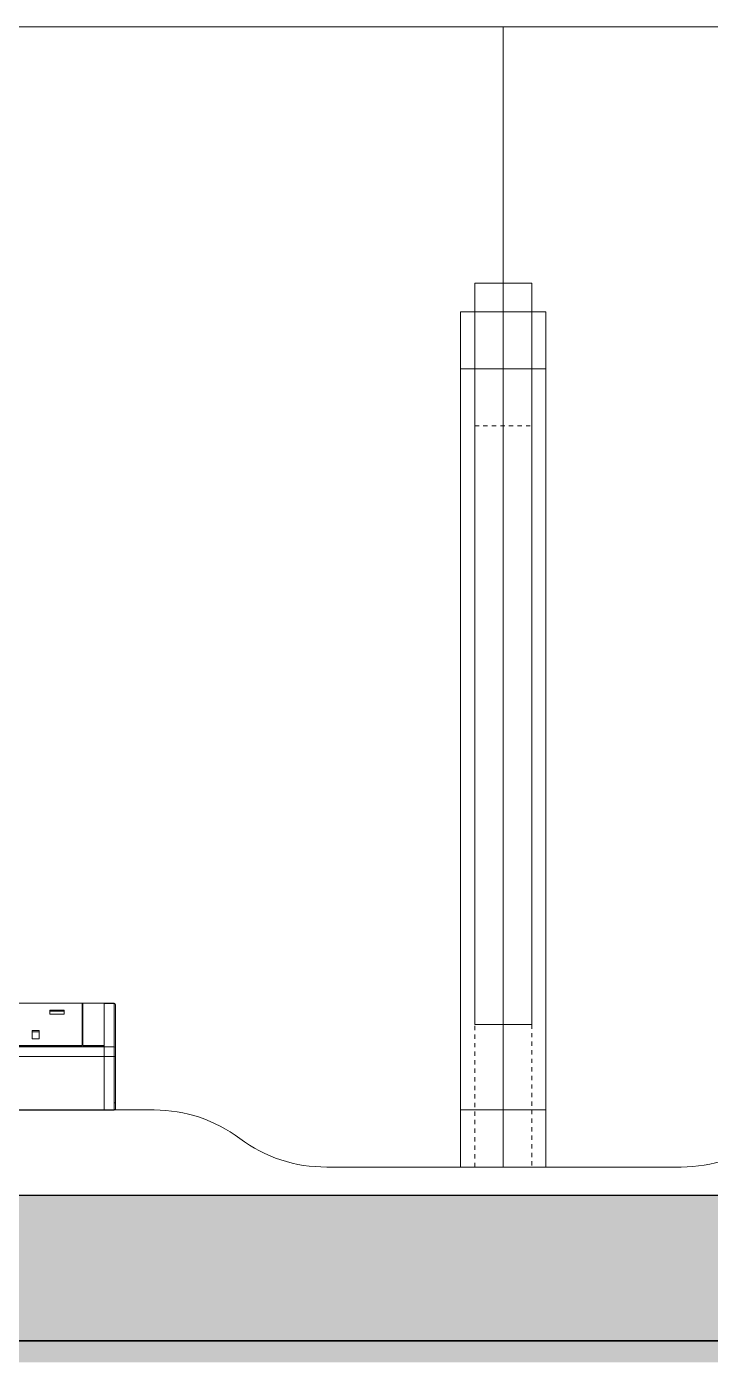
# Model space of a CAD drawing. Header units: millimetres. Extents: x 155927 to 317870, y -36033 to 97293.
# Drawn here: x 168112 to 168592, y 20991 to 21928 of the extents above; entities that cross this region are included whole.
import ezdxf

# ---------------------------------------------------------------- set-up
doc = ezdxf.new("R2010")
doc.units = ezdxf.units.MM
doc.header["$MEASUREMENT"] = 0
doc.linetypes.add('Dash', pattern=[6, 3, -3])
for name, color, linetype, lineweight in [('A-WALL-PATT', 7, 'CONTINUOUS', 9), ('I-FURN', 8, 'CONTINUOUS', 9), ('I-FURN-HDLN', 8, 'Dash', 9), ('I-WALL', 7, 'CONTINUOUS', 9)]:
    doc.layers.add(name, color=color, linetype=linetype, lineweight=lineweight)

msp = doc.modelspace()

# ---------------------------------------------------------------- hatches: boundary and pattern name
at = {"layer": 'A-WALL-PATT'}
for points in [[(178998.83, 21005.61), (178998.83, 21107.61), (166470.83, 21107.61), (166470.83, 21005.61), (178727.98, 21005.61)], [(169268.83, 20990.61), (169283.83, 20990.61), (169283.83, 21005.61), (162752.83, 21005.61), (162752.83, 20990.61), (169104.87, 20990.61)]]:
    msp.add_hatch(color=256, dxfattribs=at).paths.add_polyline_path(points, flags=0)

# ---------------------------------------------------------------- linework, layer by layer
at = {"layer": 'I-FURN'}
for p, q in [((168446.96, 21927.61), (167046.96, 21927.61)), ((167046.96, 21927.61), (168446.96, 21927.61)), ((168446.96, 21127.61), (168446.96, 21927.61)), ((168446.96, 21927.61), (168446.96, 21127.61)), ((169846.96, 21927.61), (168446.96, 21927.61)), ((168446.96, 21927.61), (168446.96, 21127.61)), ((168446.96, 21127.61), (168446.96, 21927.61)), ((168446.96, 21927.61), (169846.96, 21927.61)), ((168466.96, 21747.61), (168426.96, 21747.61)), ((168426.96, 21747.61), (168426.96, 21727.61)), ((168466.96, 21727.61), (168466.96, 21747.61)), ((168416.96, 21727.61), (168416.96, 21687.61)), ((168416.96, 21127.61), (168416.96, 21727.61)), ((168426.96, 21727.61), (168416.96, 21727.61)), ((168416.96, 21727.61), (168476.96, 21727.61)), ((168426.96, 21727.61), (168426.96, 21227.61)), ((168476.96, 21727.61), (168466.96, 21727.61)), ((168466.96, 21227.61), (168466.96, 21727.61)), ((168476.96, 21727.61), (168476.96, 21127.61)), ((168476.96, 21687.61), (168476.96, 21727.61)), ((168416.96, 21687.61), (168416.96, 21167.61)), ((168426.96, 21687.61), (168416.96, 21687.61)), ((168476.96, 21687.61), (168416.96, 21687.61)), ((168476.96, 21687.61), (168466.96, 21687.61)), ((168476.96, 21167.61), (168476.96, 21687.61)), ((168166.68, 21242.45), (168002.78, 21242.45)), ((168018.22, 21242.65), (168151.22, 21242.65)), ((168151.22, 21242.65), (168151.22, 21212.82)), ((168151.22, 21242.27), (168151.72, 21242.27)), ((168151.72, 21212.82), (168151.72, 21242.65)), ((168151.72, 21242.65), (168166.72, 21242.65)), ((168166.72, 21242.65), (168166.72, 21212.82)), ((168173.78, 21242.45), (168166.78, 21242.45)), ((168173.78, 21242.45), (168166.78, 21242.45)), ((168166.78, 21242.45), (168173.78, 21242.45)), ((168166.78, 21242.45), (168166.78, 21242.27)), ((168173.78, 21242.27), (168166.78, 21242.27)), ((168166.78, 21242.27), (168166.78, 21211.99)), ((168173.78, 21242.45), (168173.78, 21242.27)), ((168173.78, 21242.27), (168173.78, 21211.99)), ((168174.53, 21242.12), (168174.56, 21242.09)), ((168128.62, 21237.62), (168128.62, 21234.76)), ((168138.62, 21237.62), (168128.62, 21237.62)), ((168138.62, 21236.88), (168128.62, 21236.88)), ((168138.62, 21234.76), (168128.62, 21234.76)), ((168138.62, 21237.62), (168138.62, 21234.76)), ((168174.78, 21211.17), (168174.78, 21241.45)), ((168174.78, 21211.17), (168174.78, 21241.45)), ((168116.12, 21223.28), (168116.12, 21217.55)), ((168121.12, 21223.28), (168116.12, 21223.28)), ((168121.12, 21217.55), (168121.12, 21223.28)), ((168426.96, 21227.61), (168466.96, 21227.61)), ((168121.12, 21222.55), (168116.12, 21222.55)), ((168116.12, 21217.55), (168121.12, 21217.55)), ((168166.68, 21211.99), (168002.78, 21211.99)), ((168166.68, 21205.07), (168002.78, 21205.07)), ((168151.22, 21212.82), (168018.22, 21212.82)), ((168018.22, 21212.62), (168151.22, 21212.62)), ((168166.72, 21212.82), (168151.72, 21212.82)), ((168151.72, 21212.62), (168166.68, 21212.62)), ((168166.68, 21212.62), (168166.68, 21211.99)), ((168166.68, 21205.07), (168166.68, 21211.99)), ((168166.68, 21167.61), (168166.68, 21205.07)), ((168173.78, 21211.99), (168166.78, 21211.99)), ((168166.78, 21211.99), (168166.78, 21205.07)), ((168173.78, 21205.07), (168166.78, 21205.07)), ((168166.78, 21205.07), (168166.78, 21167.61)), ((168173.78, 21211.99), (168173.78, 21205.07)), ((168173.78, 21205.07), (168173.78, 21167.61)), ((168174.78, 21211.17), (168174.78, 21172.6)), ((168174.78, 21205.63), (168174.78, 21211.17)), ((168174.78, 21168.61), (168174.78, 21205.63)), ((168166.68, 21167.61), (168002.78, 21167.61)), ((168002.78, 21167.6), (168166.68, 21167.6)), ((168173.78, 21167.61), (168166.78, 21167.61)), ((168166.78, 21167.6), (168173.78, 21167.6)), ((168174.78, 21172.6), (168173.78, 21172.6)), ((168173.78, 21167.61), (168201.96, 21167.61)), ((168201.96, 21167.61), (168173.78, 21167.61)), ((168174.78, 21172.6), (168174.78, 21168.61)), ((168416.96, 21167.61), (168416.96, 21127.61)), ((168476.96, 21167.61), (168416.96, 21167.61)), ((168476.96, 21167.61), (168416.96, 21167.61)), ((168476.96, 21127.61), (168476.96, 21167.61)), ((168323.07, 21127.61), (168446.96, 21127.61)), ((168446.96, 21127.61), (168323.07, 21127.61)), ((168476.96, 21127.61), (168416.96, 21127.61)), ((168476.96, 21127.61), (168416.96, 21127.61)), ((168446.96, 21127.61), (168571.96, 21127.61)), ((168571.96, 21127.61), (168446.96, 21127.61))]:
    msp.add_line(p, q, dxfattribs=at)
at = {"layer": 'I-FURN', "flags": 128}
for points in [[(168173.78, 21242.45), (168173.82, 21242.45), (168173.86, 21242.45), (168173.9, 21242.44), (168173.94, 21242.44), (168173.98, 21242.43), (168174.02, 21242.42), (168174.06, 21242.41), (168174.1, 21242.4), (168174.14, 21242.38), (168174.17, 21242.37), (168174.21, 21242.35), (168174.25, 21242.34), (168174.28, 21242.32)], [(168174.78, 21205.63), (168174.78, 21205.77), (168174.78, 21205.91), (168174.78, 21206.05), (168174.78, 21206.19), (168174.78, 21206.34), (168174.78, 21206.48), (168174.78, 21206.63), (168174.78, 21206.79), (168174.78, 21206.94), (168174.78, 21207.1), (168174.78, 21207.26), (168174.78, 21207.41), (168174.78, 21207.57), (168174.78, 21207.73), (168174.78, 21207.89), (168174.78, 21208.05), (168174.78, 21208.21), (168174.78, 21208.37), (168174.78, 21208.53), (168174.78, 21208.69), (168174.78, 21208.84), (168174.78, 21209), (168174.78, 21209.15), (168174.78, 21209.3), (168174.78, 21209.45), (168174.78, 21209.6), (168174.78, 21209.74), (168174.78, 21209.88), (168174.78, 21210.02), (168174.78, 21210.15), (168174.78, 21210.28), (168174.78, 21210.41), (168174.78, 21210.53), (168174.78, 21210.65), (168174.78, 21210.76), (168174.78, 21210.87), (168174.78, 21210.98), (168174.78, 21211.08), (168174.78, 21211.17)], [(168174.78, 21168.61), (168174.78, 21168.89), (168174.78, 21169.3), (168174.78, 21169.85), (168174.78, 21170.53), (168174.78, 21171.35), (168174.78, 21172.3), (168174.78, 21173.38), (168174.78, 21174.59), (168174.78, 21175.92), (168174.78, 21177.38), (168174.78, 21178.96), (168174.78, 21180.67), (168174.78, 21182.49), (168174.78, 21184.42), (168174.78, 21186.46), (168174.78, 21188.62), (168174.78, 21190.87), (168174.78, 21193.23), (168174.78, 21195.68), (168174.78, 21198.23), (168174.78, 21200.87), (168174.78, 21203.59), (168174.78, 21205.63)], [(168174.78, 21168.6), (168174.78, 21168.56), (168174.78, 21168.52), (168174.78, 21168.48), (168174.77, 21168.44), (168174.76, 21168.4), (168174.76, 21168.36), (168174.75, 21168.33), (168174.73, 21168.29), (168174.72, 21168.25), (168174.71, 21168.21), (168174.69, 21168.18), (168174.67, 21168.14), (168174.65, 21168.11), (168174.63, 21168.07), (168174.61, 21168.04), (168174.59, 21168.01), (168174.56, 21167.97), (168174.54, 21167.94), (168174.51, 21167.91), (168174.48, 21167.88), (168174.45, 21167.86), (168174.42, 21167.83), (168174.39, 21167.81), (168174.36, 21167.78), (168174.32, 21167.76), (168174.29, 21167.74), (168174.26, 21167.72), (168174.22, 21167.7), (168174.18, 21167.69), (168174.15, 21167.67), (168174.11, 21167.66), (168174.07, 21167.64), (168174.03, 21167.63), (168173.99, 21167.62), (168173.95, 21167.62), (168173.91, 21167.61), (168173.88, 21167.61), (168173.84, 21167.6), (168173.8, 21167.6), (168173.78, 21167.6)], [(168174.78, 21172.6), (168174.78, 21172.44), (168174.78, 21172.28), (168174.78, 21172.12), (168174.78, 21171.97), (168174.78, 21171.81), (168174.78, 21171.65), (168174.78, 21171.5), (168174.78, 21171.34), (168174.78, 21171.19), (168174.78, 21171.04), (168174.78, 21170.9), (168174.78, 21170.76), (168174.78, 21170.61), (168174.78, 21170.48), (168174.78, 21170.34), (168174.78, 21170.21), (168174.78, 21170.09), (168174.78, 21169.96), (168174.78, 21169.85), (168174.78, 21169.73), (168174.78, 21169.62), (168174.78, 21169.52), (168174.78, 21169.42), (168174.78, 21169.33), (168174.78, 21169.24), (168174.78, 21169.15), (168174.78, 21169.07), (168174.78, 21169), (168174.78, 21168.94), (168174.78, 21168.87), (168174.78, 21168.82), (168174.78, 21168.77), (168174.78, 21168.73), (168174.78, 21168.69), (168174.78, 21168.66), (168174.78, 21168.64), (168174.78, 21168.62), (168174.78, 21168.61), (168174.78, 21168.6)], [(168174.78, 21168.6), (168174.78, 21168.61), (168174.78, 21168.61)]]:
    msp.add_lwpolyline(points, dxfattribs=at)
at = {"layer": 'I-FURN'}
for centre, radius, start, end in [((168201.96, 21067.61), 100, 53.1301, 90), ((168201.96, 21067.61), 100, 53.1301, 90), ((168321.98, 21227.64), 100.03, 233.1301, 270.62561), ((168321.98, 21227.64), 100.03, 233.1301, 270.62561), ((168571.96, 21227.61), 100, 270, 306.8699), ((168571.96, 21227.61), 100, 270, 306.8699)]:
    msp.add_arc(centre, radius, start, end, dxfattribs=at)
for centre, major_axis, ratio, start_param, end_param in [((168173.78, 21241.45), (1, 0), 0.819152, 0, 1.570796), ((168173.78, 21211.17), (-1, 0), 0.819152, 3.141593, 4.712389), ((168173.78, 21205.63), (-1, 0), 0.56467, 1.570796, 3.141593), ((168173.78, 21168.61), (-1, 0), 0.998113, 1.570796, 3.141593)]:
    msp.add_ellipse(centre, major_axis=major_axis, ratio=ratio, start_param=start_param, end_param=end_param, dxfattribs=at)
at = {"layer": 'I-FURN-HDLN'}
for p, q in [((168426.96, 21647.61), (168466.96, 21647.61)), ((168426.96, 21127.61), (168426.96, 21647.61)), ((168466.96, 21647.61), (168466.96, 21127.61)), ((168466.96, 21127.61), (168426.96, 21127.61))]:
    msp.add_line(p, q, dxfattribs=at)
at = {"layer": 'I-WALL', "lineweight": 30}
for p, q in [((172683.83, 21107.61), (166470.83, 21107.61)), ((169283.83, 21005.61), (162752.83, 21005.61)), ((166470.83, 21005.61), (169283.83, 21005.61))]:
    msp.add_line(p, q, dxfattribs=at)

doc.saveas('drawing.dxf')
